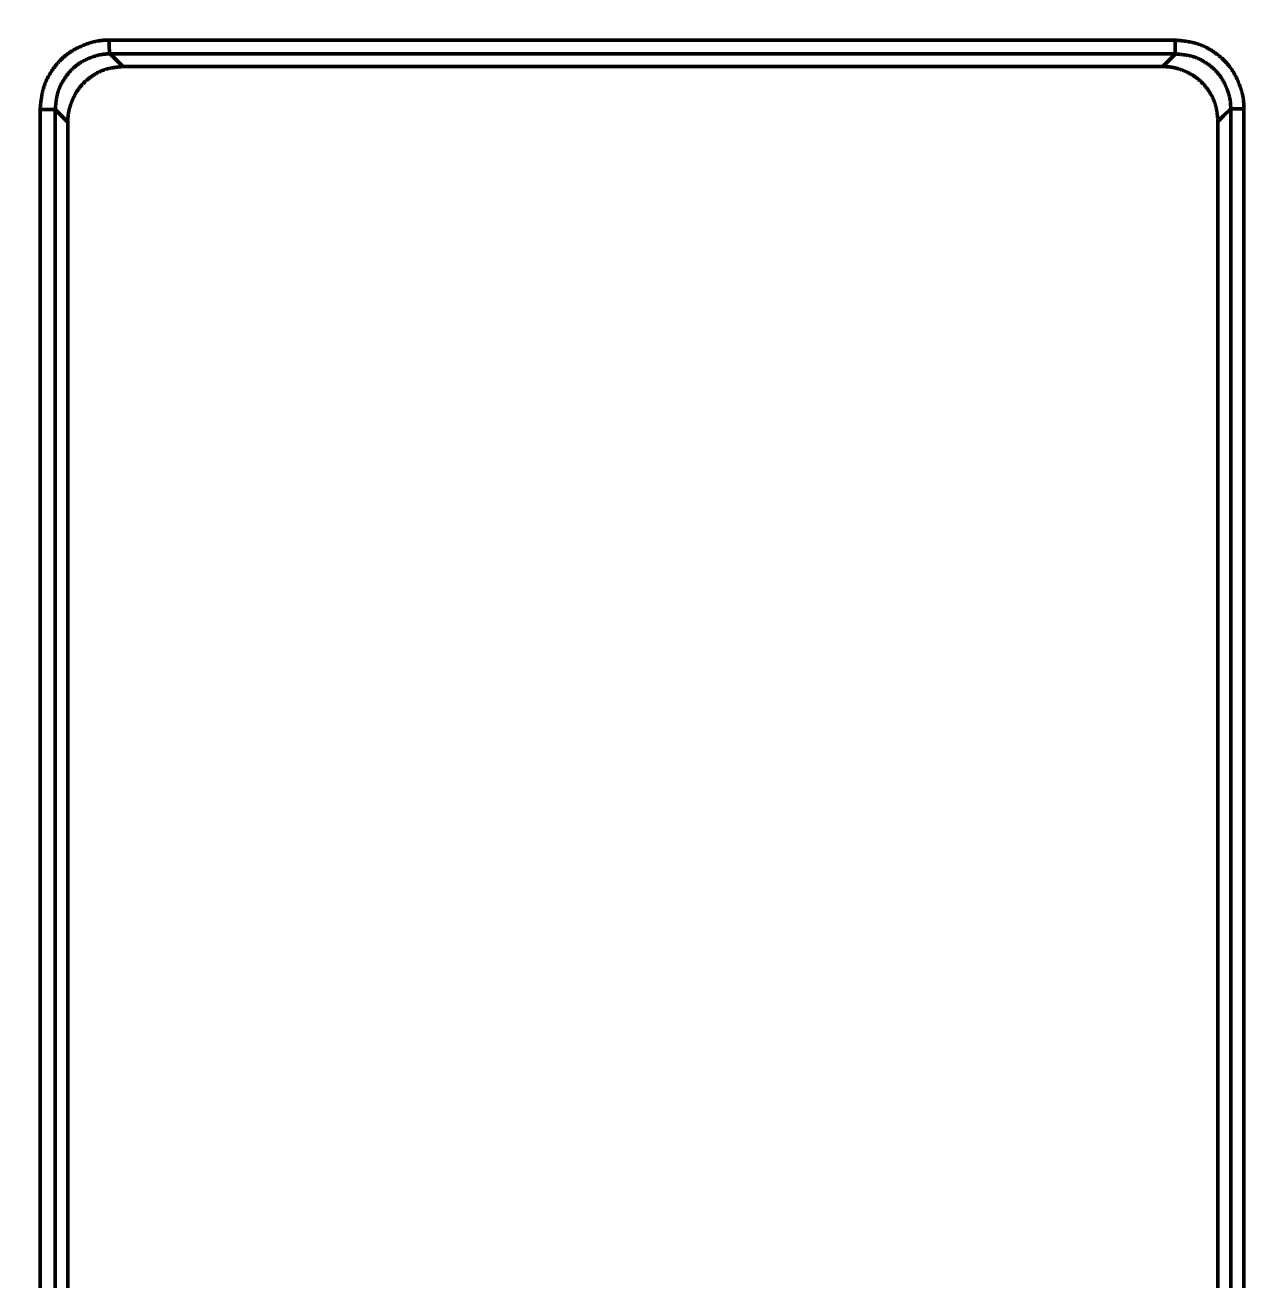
# Model space of a CAD drawing. Header units: millimetres. Extents: x -6033 to 120673, y -4970 to 90533.
# Drawn here: x 87133.36 to 87177.98, y 68260.88 to 68306.24 of the extents above; entities that cross this region are included whole.
import ezdxf
from ezdxf.enums import TextEntityAlignment as Align

# ---------------------------------------------------------------- set-up
doc = ezdxf.new("R2010")
doc.units = ezdxf.units.MM
doc.linetypes.add('I-PLAN$0$ACAD_ISO02W100', pattern=[15, 12, -3])
doc.linetypes.add('I-PLAN$0$DASH', pattern=[0.35, 0.25, -0.1])
doc.layers.get('DefPoints').update_dxf_attribs({"color": 250})
for name, color, linetype, lineweight in [('_ACM-A-ANNO-DIMS-b', 2, 'Continuous', 18), ('_ACM-A-ANNO-DIMS-c', 2, 'Continuous', 18), ('I-AR$0$I-SCOPE', 252, 'Continuous', 35), ('I-PLAN$0$_ACM-A-WALL-HACH', 251, 'Continuous', 9)]:
    doc.layers.add(name, color=color, linetype=linetype, lineweight=lineweight)
for name, color, linetype in [('I-CEILING$0$I-RCP-AIR', 64, 'Continuous'), ('I-CEILING$0$RC-Hatch【天花填充】', 251, 'Continuous'), ('I-FLOOR$0$I-FC-HATCH', 8, 'Continuous'), ('I-PLAN$0$I-PL-FURN', 1, 'I-PLAN$0$DASH'), ('地坪', 7, 'Continuous'), ('天花', 7, 'Continuous')]:
    doc.layers.add(name, color=color, linetype=linetype)
doc.styles.add('_ACM-G-NOTES', font='arial.ttf')
doc.styles.add('I-CEILING$0$黑体', font='simhei.ttf', dxfattribs={"height": 600})
doc.styles.add('I-PLAN$0$Arial', font='ARIALUNI.ttf')
doc.dimstyles.new('_ACM-DIM-A_50', dxfattribs={"dimscale": 50, "dimtxt": 2.5, "dimasz": 1, "dimexe": 1.5, "dimexo": 1, "dimgap": 1, "dimtad": 1, "dimdec": 0, "dimrnd": 5, "dimzin": 1, "dimdsep": 46, "dimtxsty": '_ACM-G-NOTES', "dimblk": 'ARCHTICK', "dimcen": 2.5, "dimclrd": 256, "dimclre": 256, "dimclrt": 256, "dimadec": 3, "dimazin": 0, "dimtfac": 1, "dimtdec": 0, "dimtix": 1, "dimtmove": 0, "dimatfit": 3, "dimldrblk": 'DOTSMALL', "dimfxl": 5, "dimfxlon": 1, "dimlwd": 18, "dimlwe": 18, "dimarcsym": 0})

# ---------------------------------------------------------------- blocks, each defined once
blk = doc.blocks.new('I-AR')
at = {"layer": 'I-AR$0$I-SCOPE'}
h = blk.add_hatch(dxfattribs=at)
h.set_pattern_fill('ANSI31', color=256, scale=200)
h.paths.add_polyline_path([(63300, 72640), (66630, 72640), (66630, 70889.383), (90600, 70890), (90600, 66390), (96650, 66390), (96650, 24876.398), (18340, 24876.398), (18340, 66390), (48090, 66390), (48090, 72640), (51400, 72640), (51400, 72649.887), (52869.5, 72649.887), (52869.5, 72640), (55240, 72640), (55240, 72790), (59460, 72790), (59460, 72640), (61830.5, 72640), (61830.5, 72649.887), (63300, 72649.887)], flags=16)
h.paths.add_polyline_path([(7330, 0), (7330, -1770), (11180, -1770), (11180, 0), (18450, 0), (18450, 2900), (27550, 2900), (27550, 18090), (37037.331, 18090), (37037.331, 17350), (96200, 17350), (96200, 18120), (114640, 18120), (114640, 84500), (0, 84500), (0, 0)])
blk = doc.blocks.new('I-PLAN')
at = {"layer": 'I-PLAN$0$_ACM-A-WALL-HACH'}
h = blk.add_hatch(dxfattribs=at)
h.set_pattern_fill('ANSI31', color=256, scale=10, angle=45)
h.paths.add_polyline_path([(88260, 70790), (88260, 70890), (88030, 70890), (88030, 70790), (88230, 70790)], flags=17)
h.paths.add_polyline_path([(79671.546, 69390), (78155, 69390), (78155, 68990), (77955, 68990), (77955, 69590), (79671.546, 69590)], flags=17)
h.paths.add_polyline_path([(80271.546, 69390), (80271.546, 69590), (80780, 69590), (80780, 68990), (80580, 68990), (80580, 69390)], flags=17)
h.paths.add_polyline_path([(74580, 69590), (73930, 69590), (73930, 69390), (74580, 69390)])
h.paths.add_polyline_path([(68780, 69590), (69430, 69590), (69430, 69390), (68780, 69390)])
h.paths.add_polyline_path([(87280, 66490), (87480, 66490), (87480, 66390), (87280, 66390)])
h.paths.add_polyline_path([(82180, 68990), (82180, 69390), (84230, 69390), (84230, 66490), (84430, 66490), (84430, 69390), (85280, 69390), (85280, 69590), (81980, 69590), (81980, 68990)])
h.paths.add_polyline_path([(87480, 67390), (87480, 69390), (88280, 69390), (88280, 69590), (88080, 69590), (86480, 69590), (86480, 69390), (87280, 69390), (87280, 67390)], flags=17)
h.paths.add_polyline_path([(72130, 68170), (72130, 66490), (72330, 66490), (72330, 67870), (73130, 67870), (73130, 68070), (72330, 68070), (72330, 68170)])
h.paths.add_polyline_path([(71230, 68170), (71230, 66390), (71030, 66390), (71030, 67870), (70230, 67870), (70230, 68070), (71030, 68070), (71030, 68170)])
h.paths.add_polyline_path([(72130, 69070), (72330, 69070), (72330, 69390), (73030, 69390), (73030, 69590), (72130, 69590)])
h.paths.add_polyline_path([(71230, 69070), (71030, 69070), (71030, 69390), (70330, 69390), (70330, 69590), (71230, 69590)])
h.paths.add_polyline_path([(67800, 69490), (67830, 69490), (67830, 69590), (67800, 69590)], flags=17)
h.paths.add_polyline_path([(76755, 69590), (75180, 69590), (75180, 69390), (75330, 69390), (75330, 66390), (75530, 66390), (75530, 69390), (76555, 69390), (76555, 68990), (76755, 68990)])
h.paths.add_polyline_path([(68180, 69590), (68180, 69390), (68030, 69390), (68030, 66520), (67780, 66520), (67780, 66390), (67400, 66390), (67400, 66720), (67830, 66720), (67830, 69590)])
edge = h.paths.add_edge_path()
edge.add_line((89860, 70890), (88860, 70890))
edge.add_line((75530, 66520), (84230, 66520))
edge.add_line((75530, 66720), (84230, 66720))
at = {"layer": 'I-PLAN$0$I-PL-FURN', "linetype": 'I-PLAN$0$ACAD_ISO02W100', "insert": (86615.717, 68406.556), "char_height": 100, "width": 151170.16662, "attachment_point": 1, "style": 'I-PLAN$0$Arial'}
blk.add_mtext('{\\fArial Unicode MS|b0|i0|c134|p34;1800x700}', dxfattribs=at)
blk = doc.blocks.new('I-CEILING$0$RPK-22-40FSNQS')
at = {"color": 0, "lineweight": 50}
for p, q in [((150.522954, -103.0375), (150.522954, -102.561482)), ((150.522954, -102.561482), (231.005482, -102.561482)), ((150.522954, -103.0375), (150.780036, -103.294674)), ((231.005482, -103.0375), (150.522954, -103.0375)), ((150.780036, -103.294674), (150.983436, -103.49814)), ((225.429992, -103.49814), (150.983436, -103.49814)), ((148.043378, -143.60861), (148.043378, -105.052402)), ((148.641242, -105.130938), (148.54133, -105.031024)), ((148.54133, -143.565316), (148.54133, -105.031024)), ((148.999996, -105.48968), (148.641242, -105.130938)), ((148.999996, -143.106656), (148.999996, -105.48968)), ((148.54133, -143.565316), (148.862122, -143.244516)), ((148.862122, -143.244516), (148.999996, -143.106656)), ((151.00926, -145.09814), (150.742768, -145.364608)), ((225.429992, -145.09814), (151.00926, -145.09814)), ((150.742768, -145.364608), (150.555022, -145.552362)), ((150.555022, -146.09945), (150.555022, -145.552362)), ((150.555022, -145.552362), (230.999536, -145.552362)), ((230.999536, -146.09945), (150.555022, -146.09945))]:
    blk.add_line(p, q, dxfattribs=at)
for points in [[(148.043378, -105.052402), (148.046068, -105.024206), (148.048772, -104.996014), (148.051502, -104.96783), (148.05427, -104.939654), (148.057094, -104.911492), (148.059984, -104.883348), (148.062954, -104.855224), (148.066018, -104.827124), (148.069188, -104.79905), (148.072478, -104.771006), (148.075902, -104.742998), (148.079472, -104.715026), (148.083204, -104.687096), (148.087108, -104.659208), (148.091198, -104.631368), (148.09549, -104.60358), (148.099994, -104.575846), (148.104726, -104.548168), (148.109698, -104.520554), (148.114924, -104.493002), (148.120416, -104.465518), (148.126188, -104.438106), (148.132254, -104.410768), (148.138628, -104.383508), (148.145322, -104.35633), (148.152348, -104.329238), (148.159722, -104.302232), (148.167456, -104.275318), (148.175564, -104.2485), (148.18406, -104.22178), (148.192952, -104.195162), (148.202238, -104.168648), (148.211908, -104.142244), (148.22196, -104.115954), (148.232382, -104.089782), (148.243168, -104.063728), (148.254312, -104.0378), (148.265806, -104.012002), (148.277644, -103.986334), (148.289818, -103.960802), (148.30232, -103.935412), (148.315144, -103.910164), (148.328282, -103.885064), (148.341728, -103.860116), (148.355474, -103.835324), (148.369514, -103.810688), (148.38384, -103.786218), (148.398444, -103.761914), (148.41332, -103.73778), (148.42846, -103.71382), (148.443858, -103.690038), (148.459506, -103.666438), (148.475398, -103.643024), (148.491526, -103.6198), (148.507882, -103.59677), (148.52446, -103.573936), (148.541252, -103.551304), (148.55825, -103.528878), (148.57545, -103.506658), (148.592844, -103.484652), (148.610424, -103.462862), (148.628194, -103.44129), (148.646158, -103.419938), (148.66432, -103.398806), (148.682684, -103.377894), (148.701252, -103.357208), (148.72003, -103.336746), (148.739022, -103.31651), (148.75823, -103.2965), (148.777658, -103.276722), (148.797312, -103.257172), (148.817194, -103.237856), (148.83731, -103.218772), (148.85766, -103.199924), (148.878252, -103.18131), (148.899088, -103.162936), (148.920172, -103.144798), (148.941508, -103.126902), (148.9631, -103.109248), (148.984952, -103.091838), (149.007068, -103.074672), (149.029452, -103.057752), (149.052106, -103.041078), (149.075036, -103.024656), (149.098246, -103.008482), (149.121738, -102.99256), (149.145518, -102.97689), (149.169588, -102.961476), (149.193954, -102.946318), (149.218618, -102.931418), (149.24358, -102.916776), (149.26882, -102.902396), (149.294312, -102.888282), (149.320032, -102.874436), (149.345954, -102.860862), (149.372054, -102.847564), (149.398308, -102.834546), (149.424688, -102.821808), (149.451172, -102.809358), (149.477734, -102.797196), (149.50435, -102.785326), (149.530994, -102.773752), (149.55764, -102.762476), (149.584266, -102.751502), (149.610844, -102.740836), (149.63735, -102.730478), (149.66376, -102.720432), (149.690048, -102.710702), (149.71619, -102.701292), (149.742162, -102.692204), (149.767936, -102.683442), (149.793488, -102.675008), (149.818796, -102.666908), (149.84383, -102.659144), (149.86857, -102.651718), (149.892988, -102.644636), (149.91706, -102.6379), (149.940762, -102.631512), (149.964068, -102.625478), (149.986952, -102.6198), (150.00885, -102.614606), (150.03034, -102.609742), (150.051432, -102.605196), (150.072144, -102.60096), (150.092488, -102.597018), (150.112478, -102.593364), (150.132128, -102.58998), (150.151454, -102.58686), (150.170468, -102.583992), (150.189186, -102.581362), (150.20762, -102.57896), (150.225786, -102.576774), (150.243698, -102.574794), (150.261368, -102.573008), (150.278814, -102.571404), (150.296046, -102.56997), (150.31308, -102.568698), (150.329932, -102.567572), (150.346614, -102.566584), (150.363138, -102.56572), (150.379524, -102.564972), (150.39578, -102.564326), (150.411924, -102.56377), (150.42797, -102.563296), (150.44393, -102.562888), (150.45982, -102.562538), (150.475652, -102.562234), (150.491444, -102.561964), (150.507206, -102.561716), (150.522954, -102.561482)], [(150.522954, -103.0375), (150.510338, -103.037662), (150.49771, -103.037832), (150.48506, -103.03802), (150.472376, -103.038236), (150.459646, -103.038488), (150.44686, -103.038786), (150.434006, -103.039138), (150.421072, -103.039556), (150.408048, -103.040044), (150.39492, -103.040618), (150.38168, -103.04128), (150.368314, -103.042044), (150.354812, -103.042918), (150.341164, -103.043912), (150.327354, -103.045032), (150.313376, -103.04629), (150.299216, -103.047694), (150.284862, -103.049252), (150.270304, -103.050976), (150.25553, -103.052874), (150.24053, -103.054954), (150.22529, -103.057226), (150.209802, -103.059698), (150.194052, -103.062382), (150.178028, -103.065284), (150.161722, -103.068414), (150.14512, -103.071782), (150.12821, -103.075398), (150.110984, -103.079268), (150.093428, -103.083404), (150.075102, -103.08792), (150.05644, -103.092722), (150.037462, -103.097806), (150.018184, -103.10317), (149.998632, -103.10881), (149.97882, -103.114726), (149.958772, -103.120912), (149.938508, -103.127366), (149.918046, -103.134088), (149.897408, -103.141072), (149.876612, -103.148318), (149.855678, -103.155824), (149.834628, -103.163584), (149.813482, -103.171596), (149.792258, -103.17986), (149.770976, -103.18837), (149.74966, -103.197128), (149.728324, -103.206126), (149.706994, -103.215364), (149.685684, -103.22484), (149.66442, -103.23455), (149.643218, -103.244492), (149.622098, -103.254662), (149.601084, -103.26506), (149.58019, -103.27568), (149.559442, -103.286524), (149.538856, -103.297584), (149.518454, -103.308862), (149.498254, -103.320352), (149.478278, -103.332052), (149.458542, -103.34396), (149.439046, -103.356076), (149.419786, -103.368398), (149.40076, -103.380924), (149.381966, -103.393654), (149.3634, -103.406586), (149.345058, -103.41972), (149.326938, -103.433052), (149.309036, -103.446586), (149.291348, -103.460316), (149.273874, -103.474242), (149.256606, -103.488364), (149.239546, -103.50268), (149.22269, -103.51719), (149.206032, -103.531892), (149.18957, -103.546784), (149.173302, -103.561866), (149.157224, -103.577138), (149.141332, -103.592596), (149.125624, -103.60824), (149.110098, -103.62407), (149.09475, -103.640084), (149.079576, -103.656282), (149.064572, -103.67266), (149.049738, -103.68922), (149.035068, -103.705958), (149.02056, -103.722876), (149.006212, -103.73997), (148.99202, -103.75724), (148.97798, -103.774686), (148.96409, -103.792304), (148.950356, -103.810094), (148.936782, -103.828052), (148.923376, -103.846174), (148.910142, -103.864456), (148.897088, -103.8829), (148.884216, -103.901498), (148.871534, -103.920248), (148.859046, -103.939148), (148.84676, -103.958194), (148.834682, -103.977382), (148.822814, -103.996712), (148.811166, -104.01618), (148.799742, -104.03578), (148.788548, -104.055512), (148.777588, -104.075372), (148.76687, -104.095358), (148.756398, -104.115464), (148.74618, -104.13569), (148.736218, -104.156032), (148.726522, -104.176486), (148.717096, -104.19705), (148.707944, -104.217722), (148.699074, -104.238496), (148.69049, -104.25937), (148.6822, -104.280342), (148.674206, -104.30141), (148.666518, -104.322568), (148.65914, -104.343814), (148.652076, -104.365146), (148.64533, -104.38656), (148.638896, -104.408054), (148.632762, -104.429624), (148.626916, -104.451268), (148.62135, -104.472984), (148.61605, -104.494768), (148.611008, -104.516618), (148.606212, -104.53853), (148.601652, -104.560504), (148.597316, -104.582536), (148.593194, -104.604622), (148.589276, -104.62676), (148.58555, -104.648946), (148.582008, -104.67118), (148.578636, -104.693458), (148.575424, -104.715778), (148.572362, -104.738136), (148.56944, -104.760528), (148.566646, -104.782954), (148.56397, -104.80541), (148.561402, -104.827894), (148.558928, -104.850402), (148.556542, -104.872932), (148.55423, -104.89548), (148.551982, -104.918046), (148.549788, -104.940626), (148.547636, -104.963216), (148.545516, -104.985814), (148.543418, -105.008418), (148.54133, -105.031024)], [(150.983436, -103.49814), (150.961148, -103.500274), (150.938862, -103.50242), (150.916582, -103.504586), (150.89431, -103.506784), (150.87205, -103.509024), (150.849802, -103.511316), (150.827572, -103.51367), (150.80536, -103.5161), (150.783168, -103.518612), (150.761002, -103.52122), (150.738864, -103.523932), (150.716756, -103.52676), (150.69468, -103.529714), (150.672638, -103.532804), (150.650636, -103.536042), (150.628674, -103.539438), (150.606756, -103.543), (150.584884, -103.546742), (150.56306, -103.550672), (150.54129, -103.554804), (150.519572, -103.559144), (150.497912, -103.563704), (150.476312, -103.568496), (150.454774, -103.57353), (150.4333, -103.578816), (150.411896, -103.584364), (150.390562, -103.590186), (150.369302, -103.59629), (150.348116, -103.602688), (150.32701, -103.609392), (150.305986, -103.616408), (150.285046, -103.623734), (150.264194, -103.631362), (150.243432, -103.63929), (150.222762, -103.64751), (150.202188, -103.656018), (150.181714, -103.664808), (150.16134, -103.673872), (150.14107, -103.683208), (150.120908, -103.69281), (150.100856, -103.70267), (150.080916, -103.712782), (150.061092, -103.723144), (150.041388, -103.733748), (150.021802, -103.74459), (150.002342, -103.755662), (149.98301, -103.766962), (149.963806, -103.77848), (149.944736, -103.790214), (149.9258, -103.802156), (149.907002, -103.814302), (149.888346, -103.826646), (149.869834, -103.839182), (149.851468, -103.851906), (149.833254, -103.86481), (149.81519, -103.87789), (149.797282, -103.89114), (149.779532, -103.904554), (149.761942, -103.918128), (149.744518, -103.931854), (149.727258, -103.94573), (149.710166, -103.959756), (149.693244, -103.973936), (149.676492, -103.988274), (149.65991, -104.002774), (149.6435, -104.017436), (149.627264, -104.032266), (149.6112, -104.047266), (149.595314, -104.062438), (149.579602, -104.077788), (149.564068, -104.093318), (149.548712, -104.10903), (149.533534, -104.12493), (149.518538, -104.141018), (149.503724, -104.1573), (149.489092, -104.173776), (149.474642, -104.190452), (149.460378, -104.20733), (149.4463, -104.224414), (149.432408, -104.241706), (149.418704, -104.25921), (149.405188, -104.27693), (149.391862, -104.294868), (149.378728, -104.313026), (149.365784, -104.33141), (149.353034, -104.350022), (149.340478, -104.368866), (149.328118, -104.387942), (149.315954, -104.407256), (149.303986, -104.426812), (149.292218, -104.446608), (149.28065, -104.466628), (149.269288, -104.486854), (149.258132, -104.507266), (149.247188, -104.527844), (149.236456, -104.54857), (149.22594, -104.569426), (149.215644, -104.59039), (149.20557, -104.611444), (149.19572, -104.632568), (149.1861, -104.653742), (149.176712, -104.67495), (149.167556, -104.69617), (149.15864, -104.717384), (149.149962, -104.738572), (149.141528, -104.759714), (149.13334, -104.780792), (149.125402, -104.801788), (149.117714, -104.822678), (149.110284, -104.843448), (149.10311, -104.864076), (149.096198, -104.884544), (149.089552, -104.904832), (149.083172, -104.92492), (149.07706, -104.94479), (149.071224, -104.964422), (149.065662, -104.983796), (149.060382, -105.002894), (149.055382, -105.021698), (149.050666, -105.040186), (149.046238, -105.058344), (149.042088, -105.07618), (149.038208, -105.093704), (149.034586, -105.110928), (149.031214, -105.127862), (149.028084, -105.144516), (149.025182, -105.160906), (149.022502, -105.177038), (149.020034, -105.192924), (149.017766, -105.208578), (149.015692, -105.224008), (149.0138, -105.239228), (149.01208, -105.254246), (149.010524, -105.269074), (149.009122, -105.283726), (149.007864, -105.29821), (149.00674, -105.312538), (149.005742, -105.32672), (149.004858, -105.34077), (149.00408, -105.354698), (149.003398, -105.368514), (149.002802, -105.382228), (149.002284, -105.395856), (149.001832, -105.409404), (149.001438, -105.422886), (149.001092, -105.436312), (149.000784, -105.449692), (149.000506, -105.46304), (149.000246, -105.476366), (148.999996, -105.48968)], [(148.043378, -105.052402), (148.05263, -105.052378), (148.055712, -105.05237), (148.058796, -105.052362), (148.061878, -105.052354), (148.064958, -105.052346), (148.068038, -105.052336), (148.071118, -105.052328), (148.077274, -105.052308), (148.08035, -105.052298), (148.083424, -105.052286), (148.086498, -105.052276), (148.092638, -105.052252), (148.095706, -105.052238), (148.098772, -105.052226), (148.101834, -105.05221), (148.104896, -105.052196), (148.107956, -105.05218), (148.111012, -105.052164), (148.114066, -105.052146), (148.117118, -105.052128), (148.120166, -105.05211), (148.123212, -105.05209), (148.126254, -105.052068), (148.129294, -105.052046), (148.13233, -105.052024), (148.135364, -105.052), (148.138392, -105.051974), (148.141418, -105.051948), (148.14444, -105.051922), (148.147458, -105.051892), (148.150472, -105.051864), (148.153482, -105.051832), (148.156488, -105.051802), (148.15949, -105.051768), (148.162486, -105.051734), (148.165478, -105.0517), (148.168466, -105.051664), (148.17145, -105.051628), (148.174428, -105.05159), (148.1774, -105.051552), (148.180368, -105.051512), (148.183332, -105.051472), (148.18629, -105.05143), (148.189242, -105.051388), (148.192188, -105.051344), (148.195128, -105.0513), (148.198064, -105.051256), (148.200994, -105.05121), (148.203916, -105.051162), (148.206834, -105.051114), (148.209746, -105.051066), (148.21265, -105.051016), (148.215548, -105.050966), (148.21844, -105.050916), (148.221326, -105.050864), (148.224204, -105.050812), (148.227076, -105.050758), (148.22994, -105.050704), (148.232798, -105.05065), (148.235648, -105.050594), (148.23849, -105.050538), (148.241326, -105.05048), (148.244154, -105.050422), (148.246974, -105.050364), (148.249786, -105.050304), (148.25259, -105.050244), (148.255388, -105.050182), (148.258176, -105.05012), (148.260956, -105.050058), (148.263728, -105.049994), (148.266492, -105.04993), (148.269248, -105.049864), (148.271994, -105.049798), (148.274732, -105.049732), (148.277462, -105.049664), (148.280182, -105.049596), (148.282894, -105.049528), (148.285596, -105.049458), (148.288288, -105.049388), (148.290972, -105.049316), (148.293648, -105.049244), (148.296312, -105.049172), (148.298968, -105.049098), (148.301614, -105.049024), (148.30425, -105.048948), (148.306876, -105.048872), (148.309492, -105.048796), (148.312098, -105.048718), (148.314694, -105.04864), (148.317278, -105.04856), (148.319854, -105.04848), (148.322418, -105.0484), (148.324972, -105.048318), (148.327514, -105.048236), (148.330046, -105.048154), (148.332568, -105.04807), (148.335078, -105.047986), (148.337576, -105.047902), (148.340064, -105.047816), (148.34254, -105.047728), (148.345006, -105.047642), (148.34746, -105.047554), (148.349902, -105.047466), (148.352332, -105.047376), (148.35475, -105.047286), (148.357158, -105.047196), (148.359552, -105.047104), (148.361936, -105.047012), (148.364306, -105.04692), (148.366664, -105.046826), (148.36901, -105.046732), (148.371344, -105.046638), (148.373666, -105.046542), (148.375974, -105.046448), (148.37827, -105.04635), (148.380554, -105.046254), (148.382824, -105.046156), (148.385082, -105.046058), (148.387326, -105.045958), (148.389558, -105.04586), (148.391776, -105.045758), (148.39398, -105.045658), (148.39617, -105.045556), (148.398348, -105.045454), (148.400512, -105.045352), (148.402664, -105.045248), (148.4048, -105.045144), (148.406924, -105.04504), (148.409032, -105.044934), (148.411128, -105.044828), (148.41321, -105.044722), (148.415278, -105.044614), (148.41733, -105.044506), (148.41937, -105.044398), (148.421396, -105.044288), (148.423406, -105.044178), (148.425402, -105.044068), (148.427384, -105.043956), (148.429352, -105.043844), (148.431306, -105.043732), (148.433244, -105.043618), (148.435168, -105.043504), (148.437076, -105.04339), (148.43897, -105.043274), (148.44085, -105.043158), (148.442714, -105.04304), (148.444564, -105.042922), (148.446398, -105.042804), (148.448216, -105.042686), (148.45002, -105.042566), (148.451808, -105.042446), (148.45358, -105.042324), (148.455336, -105.042204), (148.457078, -105.042082), (148.458802, -105.04196), (148.460512, -105.041836), (148.462206, -105.041714), (148.463882, -105.04159), (148.465544, -105.041466), (148.46719, -105.041342), (148.468818, -105.041218), (148.470432, -105.041094), (148.472028, -105.04097), (148.473608, -105.040844), (148.47517, -105.04072), (148.476718, -105.040594), (148.478248, -105.04047), (148.479762, -105.040344), (148.481258, -105.04022), (148.482738, -105.040094), (148.4842, -105.03997), (148.485646, -105.039844), (148.487074, -105.03972), (148.488484, -105.039596), (148.489878, -105.03947), (148.491254, -105.039346), (148.492614, -105.039224), (148.493956, -105.0391), (148.49528, -105.038976), (148.496586, -105.038852), (148.497874, -105.038728), (148.499146, -105.038604), (148.5004, -105.03848), (148.501636, -105.038356), (148.502856, -105.03823), (148.504058, -105.038104), (148.505242, -105.037978), (148.50641, -105.03785), (148.50756, -105.037722), (148.508694, -105.037592), (148.50981, -105.03746), (148.510908, -105.037328), (148.51199, -105.037196), (148.513054, -105.03706), (148.5141, -105.036924), (148.51513, -105.036786), (148.516144, -105.036646), (148.51714, -105.036506), (148.51812, -105.036362), (148.519082, -105.036216), (148.520026, -105.036068), (148.520954, -105.035918), (148.521866, -105.035766), (148.52276, -105.035612), (148.523638, -105.035454), (148.5245, -105.035294), (148.525158, -105.035168), (148.525806, -105.03504), (148.526444, -105.03491), (148.527074, -105.034778), (148.527694, -105.034646), (148.528306, -105.034512), (148.52891, -105.034378), (148.529506, -105.03424), (148.530094, -105.034102), (148.530676, -105.033964), (148.53125, -105.033824), (148.531818, -105.033682), (148.53238, -105.03354), (148.532936, -105.033398), (148.533488, -105.033254), (148.534034, -105.033108), (148.534574, -105.032962), (148.53511, -105.032816), (148.535644, -105.03267), (148.536172, -105.032522), (148.536698, -105.032374), (148.53722, -105.032226), (148.53774, -105.032076), (148.538256, -105.031926), (148.538772, -105.031776), (148.539286, -105.031626), (148.539798, -105.031476), (148.54031, -105.031326), (148.54082, -105.031176), (148.54133, -105.031024)], [(148.999996, -143.106656), (149.00217, -143.128976), (149.004356, -143.151292), (149.006562, -143.173604), (149.0088, -143.195906), (149.01108, -143.218198), (149.013414, -143.240476), (149.01581, -143.262738), (149.01828, -143.284978), (149.020832, -143.307198), (149.023482, -143.329392), (149.026234, -143.351558), (149.029104, -143.373694), (149.0321, -143.395794), (149.035232, -143.41786), (149.038512, -143.439886), (149.041948, -143.461872), (149.045554, -143.483812), (149.049338, -143.505704), (149.053312, -143.527546), (149.057486, -143.549336), (149.061868, -143.57107), (149.066474, -143.592744), (149.07131, -143.614358), (149.076388, -143.635908), (149.081718, -143.65739), (149.08731, -143.678804), (149.093176, -143.700144), (149.099328, -143.721408), (149.105772, -143.742596), (149.112522, -143.763702), (149.119584, -143.784724), (149.126956, -143.805662), (149.134634, -143.826508), (149.14261, -143.847264), (149.15088, -143.867928), (149.159438, -143.888494), (149.16828, -143.90896), (149.177398, -143.929326), (149.186786, -143.949588), (149.196442, -143.969742), (149.20636, -143.98979), (149.216532, -144.009724), (149.226954, -144.029544), (149.23762, -144.04925), (149.248524, -144.068834), (149.259664, -144.088298), (149.27103, -144.107638), (149.282618, -144.12685), (149.294424, -144.145934), (149.306442, -144.164886), (149.318666, -144.183704), (149.33109, -144.202386), (149.343708, -144.220928), (149.356518, -144.239328), (149.36951, -144.257584), (149.382682, -144.275692), (149.396028, -144.293652), (149.40954, -144.31146), (149.423214, -144.329114), (149.437046, -144.34661), (149.451032, -144.363946), (149.46517, -144.381124), (149.479468, -144.398138), (149.493928, -144.414988), (149.508552, -144.431674), (149.523344, -144.448194), (149.538308, -144.464544), (149.553448, -144.480728), (149.568766, -144.49674), (149.584266, -144.51258), (149.599952, -144.528248), (149.615826, -144.54374), (149.631892, -144.559058), (149.648156, -144.574198), (149.664616, -144.58916), (149.68128, -144.603942), (149.69815, -144.618542), (149.715228, -144.63296), (149.73252, -144.647194), (149.750028, -144.661242), (149.767754, -144.675106), (149.785704, -144.68878), (149.80388, -144.702264), (149.822286, -144.715558), (149.840924, -144.72866), (149.8598, -144.741568), (149.878914, -144.754282), (149.898274, -144.7668), (149.917878, -144.77912), (149.937734, -144.791242), (149.957838, -144.803162), (149.978176, -144.81488), (149.998726, -144.82639), (150.01947, -144.837692), (150.040386, -144.84878), (150.061456, -144.859654), (150.082656, -144.870306), (150.10397, -144.880738), (150.125374, -144.890946), (150.146852, -144.900924), (150.16838, -144.91067), (150.189938, -144.920182), (150.21151, -144.929458), (150.23307, -144.938492), (150.254602, -144.947282), (150.276084, -144.955826), (150.297496, -144.96412), (150.318818, -144.97216), (150.34003, -144.979944), (150.361112, -144.987468), (150.382042, -144.99473), (150.402802, -145.001728), (150.42337, -145.008456), (150.443728, -145.014912), (150.463854, -145.021094), (150.483728, -145.026998), (150.50333, -145.03262), (150.52264, -145.037958), (150.541638, -145.04301), (150.560304, -145.04777), (150.578622, -145.05224), (150.596598, -145.056426), (150.614246, -145.060338), (150.631576, -145.063984), (150.648602, -145.067378), (150.665332, -145.070526), (150.68178, -145.07344), (150.697958, -145.076128), (150.713878, -145.0786), (150.72955, -145.080868), (150.744988, -145.08294), (150.760202, -145.084826), (150.775204, -145.086536), (150.790008, -145.08808), (150.804622, -145.089466), (150.81906, -145.090706), (150.833334, -145.09181), (150.847454, -145.092786), (150.861434, -145.093644), (150.875284, -145.094396), (150.889018, -145.095048), (150.902644, -145.095614), (150.916176, -145.0961), (150.929628, -145.09652), (150.943008, -145.09688), (150.956328, -145.09719), (150.969602, -145.097462), (150.982842, -145.097704), (150.996058, -145.097928), (151.00926, -145.09814)], [(148.043378, -143.60861), (148.05263, -143.608562), (148.055712, -143.608546), (148.058796, -143.60853), (148.061878, -143.608512), (148.064958, -143.608496), (148.068038, -143.608478), (148.071118, -143.608458), (148.074196, -143.60844), (148.077274, -143.60842), (148.08035, -143.6084), (148.083424, -143.608378), (148.086498, -143.608354), (148.089568, -143.608332), (148.092638, -143.608306), (148.095706, -143.60828), (148.098772, -143.608252), (148.101836, -143.608224), (148.104896, -143.608194), (148.107956, -143.608162), (148.111012, -143.60813), (148.114066, -143.608094), (148.117118, -143.608058), (148.120166, -143.60802), (148.123212, -143.607978), (148.126254, -143.607936), (148.129294, -143.607892), (148.13233, -143.607846), (148.135364, -143.607796), (148.138392, -143.607746), (148.141418, -143.607692), (148.14444, -143.607638), (148.147458, -143.60758), (148.150472, -143.60752), (148.153482, -143.607458), (148.156488, -143.607394), (148.15949, -143.607328), (148.162486, -143.60726), (148.165478, -143.60719), (148.168466, -143.607116), (148.17145, -143.607042), (148.174428, -143.606966), (148.1774, -143.606888), (148.180368, -143.606808), (148.183332, -143.606726), (148.18629, -143.60664), (148.189242, -143.606556), (148.192188, -143.606468), (148.195128, -143.606378), (148.198064, -143.606286), (148.200994, -143.606192), (148.203916, -143.606098), (148.206834, -143.606002), (148.209744, -143.605904), (148.21265, -143.605804), (148.215548, -143.605702), (148.21844, -143.605598), (148.221326, -143.605494), (148.224204, -143.605386), (148.227076, -143.605278), (148.22994, -143.60517), (148.232798, -143.605058), (148.235648, -143.604946), (148.23849, -143.60483), (148.241326, -143.604716), (148.244154, -143.604598), (148.246974, -143.604478), (148.249786, -143.604358), (148.25259, -143.604236), (148.255388, -143.604112), (148.258176, -143.603988), (148.260956, -143.60386), (148.263728, -143.603732), (148.266492, -143.603602), (148.269248, -143.60347), (148.271994, -143.603338), (148.274732, -143.603202), (148.277462, -143.603066), (148.280182, -143.602928), (148.282894, -143.602788), (148.285596, -143.602648), (148.288288, -143.602504), (148.290972, -143.60236), (148.293648, -143.602214), (148.296312, -143.602068), (148.298968, -143.601918), (148.301614, -143.601768), (148.30425, -143.601616), (148.306876, -143.601462), (148.309492, -143.601306), (148.312098, -143.60115), (148.314692, -143.600992), (148.317278, -143.600832), (148.319852, -143.60067), (148.322416, -143.600506), (148.32497, -143.600342), (148.327512, -143.600176), (148.330044, -143.600008), (148.332566, -143.599838), (148.335076, -143.599668), (148.337574, -143.599496), (148.340062, -143.599322), (148.342538, -143.599148), (148.345004, -143.59897), (148.347458, -143.598792), (148.3499, -143.598614), (148.35233, -143.598432), (148.354748, -143.59825), (148.357156, -143.598066), (148.35955, -143.597882), (148.361934, -143.597696), (148.364304, -143.597508), (148.366664, -143.597318), (148.36901, -143.597128), (148.371344, -143.596936), (148.373666, -143.596744), (148.375974, -143.59655), (148.37827, -143.596354), (148.380554, -143.596158), (148.382826, -143.59596), (148.385082, -143.59576), (148.387328, -143.59556), (148.38956, -143.595358), (148.391778, -143.595154), (148.393982, -143.59495), (148.396174, -143.594744), (148.398352, -143.594538), (148.400516, -143.594328), (148.402668, -143.59412), (148.404806, -143.593908), (148.406928, -143.593696), (148.409038, -143.593482), (148.411134, -143.593268), (148.413216, -143.593052), (148.415284, -143.592834), (148.417338, -143.592616), (148.419378, -143.592396), (148.421402, -143.592174), (148.423412, -143.591952), (148.42541, -143.591728), (148.427392, -143.591502), (148.429358, -143.591276), (148.431312, -143.591048), (148.433248, -143.590818), (148.435172, -143.590588), (148.43708, -143.590356), (148.438974, -143.590122), (148.440852, -143.589888), (148.442714, -143.589652), (148.444562, -143.589414), (148.446394, -143.589176), (148.448212, -143.588936), (148.450014, -143.588694), (148.4518, -143.588452), (148.45357, -143.588208), (148.455324, -143.587964), (148.457064, -143.587718), (148.458788, -143.587472), (148.460496, -143.587224), (148.462186, -143.586976), (148.463862, -143.586728), (148.465524, -143.586478), (148.467168, -143.586228), (148.468796, -143.585976), (148.470408, -143.585726), (148.472002, -143.585474), (148.473582, -143.58522), (148.475146, -143.584968), (148.476692, -143.584714), (148.478224, -143.58446), (148.479738, -143.584206), (148.481236, -143.583952), (148.482716, -143.583698), (148.484182, -143.583442), (148.48563, -143.583188), (148.487062, -143.582932), (148.488476, -143.582678), (148.489874, -143.582424), (148.491254, -143.582168), (148.49262, -143.581914), (148.493966, -143.58166), (148.495296, -143.581406), (148.49661, -143.58115), (148.497904, -143.580896), (148.499182, -143.58064), (148.500444, -143.580382), (148.501686, -143.580126), (148.502912, -143.579868), (148.504122, -143.579608), (148.505312, -143.579346), (148.506484, -143.579084), (148.50764, -143.578822), (148.508778, -143.578556), (148.509896, -143.578288), (148.510998, -143.57802), (148.512082, -143.577748), (148.513148, -143.577474), (148.514194, -143.577198), (148.515224, -143.57692), (148.516234, -143.576638), (148.517226, -143.576354), (148.5182, -143.576068), (148.519156, -143.575778), (148.520094, -143.575484), (148.521012, -143.575188), (148.521912, -143.574888), (148.522794, -143.574584), (148.523656, -143.574276), (148.5245, -143.573964), (148.525184, -143.573702), (148.525856, -143.573438), (148.526518, -143.573172), (148.527166, -143.572902), (148.527802, -143.57263), (148.528428, -143.572356), (148.529044, -143.57208), (148.52965, -143.571802), (148.530246, -143.57152), (148.530834, -143.571238), (148.531412, -143.570954), (148.531982, -143.570666), (148.532544, -143.570378), (148.5331, -143.57009), (148.533648, -143.569798), (148.534188, -143.569506), (148.534724, -143.569212), (148.535254, -143.568916), (148.535778, -143.56862), (148.536298, -143.568324), (148.536814, -143.568026), (148.537326, -143.567726), (148.537834, -143.567426), (148.538338, -143.567126), (148.53884, -143.566826), (148.539342, -143.566524), (148.53984, -143.566222), (148.540338, -143.56592), (148.540834, -143.565618), (148.54133, -143.565316)], [(150.555022, -146.09945), (150.526702, -146.096724), (150.498386, -146.093984), (150.470076, -146.091218), (150.441778, -146.088414), (150.413492, -146.085554), (150.385226, -146.08263), (150.356978, -146.079626), (150.328756, -146.076528), (150.300564, -146.073326), (150.2724, -146.070004), (150.244274, -146.06655), (150.216184, -146.062948), (150.188138, -146.05919), (150.160136, -146.055258), (150.132184, -146.051142), (150.104284, -146.046826), (150.07644, -146.042298), (150.048656, -146.037544), (150.020934, -146.032554), (149.99328, -146.02731), (149.965694, -146.021802), (149.938184, -146.016016), (149.91075, -146.009938), (149.883396, -146.003556), (149.856126, -145.996856), (149.828944, -145.989824), (149.801852, -145.982448), (149.774856, -145.974716), (149.747956, -145.96661), (149.72116, -145.958122), (149.694468, -145.949238), (149.667884, -145.939966), (149.641412, -145.930308), (149.615054, -145.920276), (149.588816, -145.909872), (149.5627, -145.899106), (149.53671, -145.887984), (149.510846, -145.876512), (149.485116, -145.864698), (149.459522, -145.85255), (149.434066, -145.840072), (149.408752, -145.827272), (149.383584, -145.81416), (149.358566, -145.800738), (149.3337, -145.787016), (149.308988, -145.773), (149.284438, -145.758696), (149.260048, -145.744114), (149.235826, -145.729258), (149.211772, -145.714134), (149.187892, -145.698752), (149.164188, -145.683118), (149.140662, -145.667236), (149.11732, -145.651118), (149.094166, -145.634766), (149.0712, -145.61819), (149.048428, -145.601396), (149.02585, -145.58439), (149.003474, -145.567182), (148.981302, -145.549774), (148.959336, -145.532174), (148.937578, -145.514382), (148.91603, -145.496388), (148.894694, -145.478194), (148.873572, -145.459794), (148.852666, -145.441182), (148.831978, -145.422356), (148.811508, -145.403312), (148.79126, -145.384044), (148.771236, -145.364552), (148.751436, -145.344828), (148.731862, -145.32487), (148.712516, -145.304672), (148.693402, -145.284234), (148.674518, -145.263548), (148.655868, -145.242612), (148.637456, -145.221422), (148.619278, -145.199974), (148.601342, -145.178264), (148.583646, -145.156286), (148.566194, -145.134038), (148.548986, -145.111516), (148.532024, -145.088716), (148.51531, -145.065632), (148.498848, -145.042262), (148.482636, -145.018604), (148.466678, -144.994648), (148.450978, -144.970396), (148.435532, -144.945842), (148.420348, -144.92098), (148.405424, -144.895814), (148.390764, -144.870362), (148.376374, -144.844652), (148.362254, -144.818706), (148.348412, -144.792552), (148.334846, -144.766216), (148.321564, -144.73972), (148.308568, -144.713094), (148.295862, -144.68636), (148.28345, -144.659544), (148.271334, -144.632672), (148.25952, -144.60577), (148.248008, -144.578862), (148.236806, -144.551974), (148.225916, -144.525132), (148.215338, -144.49836), (148.205082, -144.471686), (148.195146, -144.445132), (148.185538, -144.418726), (148.176258, -144.392492), (148.167312, -144.366458), (148.158702, -144.340646), (148.150432, -144.315082), (148.142506, -144.289794), (148.134928, -144.264806), (148.127702, -144.240142), (148.12083, -144.215828), (148.114316, -144.191892), (148.108166, -144.168356), (148.10238, -144.145246), (148.097138, -144.123348), (148.09223, -144.101856), (148.087644, -144.08076), (148.083368, -144.060042), (148.07939, -144.039692), (148.0757, -144.019692), (148.072284, -144.000028), (148.069132, -143.98069), (148.066234, -143.96166), (148.063576, -143.942926), (148.061148, -143.924474), (148.058938, -143.906288), (148.056936, -143.888356), (148.055128, -143.870662), (148.053504, -143.853194), (148.052052, -143.835936), (148.05076, -143.818876), (148.049618, -143.801998), (148.048614, -143.78529), (148.047736, -143.768736), (148.046974, -143.752322), (148.046314, -143.736036), (148.045746, -143.719862), (148.045258, -143.703786), (148.04484, -143.687794), (148.044478, -143.671872), (148.044162, -143.656008), (148.043882, -143.640184), (148.043624, -143.62439), (148.043378, -143.60861)], [(148.54133, -143.565316), (148.541528, -143.57793), (148.541736, -143.590556), (148.54196, -143.603204), (148.542214, -143.615884), (148.542504, -143.628612), (148.54284, -143.641394), (148.543232, -143.654244), (148.543686, -143.667172), (148.544216, -143.68019), (148.544828, -143.69331), (148.545534, -143.706542), (148.54634, -143.719898), (148.547256, -143.733388), (148.548292, -143.747024), (148.549456, -143.760816), (148.55076, -143.774778), (148.55221, -143.78892), (148.553818, -143.803252), (148.55559, -143.817786), (148.557538, -143.832534), (148.55967, -143.847506), (148.561996, -143.862714), (148.564524, -143.87817), (148.567264, -143.893882), (148.570224, -143.909866), (148.573414, -143.92613), (148.576844, -143.942684), (148.580524, -143.959544), (148.58446, -143.976716), (148.588664, -143.994216), (148.593304, -144.01268), (148.598238, -144.031484), (148.603462, -144.050608), (148.608972, -144.070034), (148.614768, -144.089738), (148.620846, -144.109702), (148.627202, -144.129904), (148.633834, -144.150326), (148.640738, -144.170944), (148.647914, -144.191742), (148.655356, -144.212698), (148.663062, -144.233792), (148.671028, -144.255002), (148.679254, -144.27631), (148.687736, -144.297692), (148.69647, -144.319132), (148.705452, -144.340608), (148.714684, -144.3621), (148.724158, -144.383586), (148.733872, -144.405048), (148.743826, -144.426464), (148.754016, -144.447814), (148.764436, -144.469078), (148.775086, -144.490236), (148.785964, -144.511268), (148.797064, -144.532152), (148.808386, -144.55287), (148.819924, -144.5734), (148.831678, -144.593722), (148.843646, -144.613816), (148.85582, -144.633664), (148.868204, -144.653268), (148.880794, -144.67263), (148.893588, -144.691752), (148.906586, -144.710638), (148.919786, -144.729292), (148.933188, -144.747718), (148.946786, -144.765916), (148.960584, -144.783892), (148.974578, -144.801648), (148.988766, -144.819188), (149.003148, -144.836514), (149.01772, -144.85363), (149.032484, -144.870538), (149.047436, -144.887244), (149.062576, -144.903748), (149.077902, -144.920056), (149.093412, -144.936168), (149.109106, -144.95209), (149.12498, -144.967824), (149.141036, -144.983374), (149.15727, -144.998742), (149.17368, -145.013932), (149.190268, -145.028948), (149.207028, -145.043792), (149.223964, -145.058466), (149.241068, -145.072976), (149.258344, -145.087324), (149.275788, -145.101512), (149.2934, -145.115544), (149.311176, -145.129424), (149.329116, -145.143144), (149.347216, -145.1567), (149.365472, -145.170088), (149.383884, -145.183302), (149.40245, -145.196334), (149.421162, -145.209182), (149.440024, -145.221838), (149.459028, -145.234298), (149.478172, -145.246554), (149.497456, -145.258604), (149.516876, -145.27044), (149.53643, -145.282058), (149.556112, -145.29345), (149.575924, -145.304614), (149.595858, -145.315542), (149.615916, -145.32623), (149.636094, -145.336672), (149.656388, -145.346862), (149.676796, -145.356794), (149.697316, -145.366462), (149.717944, -145.375864), (149.738676, -145.384992), (149.759514, -145.39384), (149.78045, -145.402404), (149.801486, -145.410676), (149.822616, -145.418654), (149.843838, -145.42633), (149.86515, -145.433698), (149.886548, -145.440756), (149.90803, -145.447496), (149.929594, -145.453932), (149.951236, -145.460068), (149.972954, -145.46592), (149.994746, -145.471496), (150.016608, -145.476808), (150.038536, -145.481864), (150.060528, -145.486678), (150.082584, -145.491258), (150.104698, -145.495616), (150.126868, -145.499762), (150.14909, -145.503706), (150.171364, -145.50746), (150.193686, -145.511032), (150.216052, -145.514436), (150.23846, -145.517682), (150.260908, -145.520778), (150.283392, -145.523738), (150.30591, -145.52657), (150.328458, -145.529286), (150.351034, -145.531894), (150.373636, -145.534408), (150.39626, -145.536838), (150.418904, -145.539194), (150.441564, -145.541486), (150.46424, -145.543724), (150.486924, -145.54592), (150.50962, -145.548084), (150.532318, -145.550228), (150.555022, -145.552362)]]:
    blk.add_lwpolyline(points, dxfattribs=at)
blk = doc.blocks.new('I-CEILING')
at = {"layer": 'I-CEILING$0$RC-Hatch【天花填充】'}
h = blk.add_hatch(dxfattribs=at)
h.set_pattern_fill('_USER', color=256, scale=600, double=1, pattern_type=0)
h.set_pattern_definition([(0, (81980, 70481.47), (0, 600), []), (90, (81980, 70481.47), (-600, 4e-14), [])])
h.paths.add_polyline_path([(84430, 69390), (85280, 69390), (85280, 69590), (81980, 69590), (81980, 69090), (80780, 69090), (80780, 69590), (77955, 69590), (77955, 69090), (76755, 69090), (76755, 69590), (66630, 69590), (66630, 70790), (88030, 70790), (88030, 69590), (86480, 69590), (86480, 69390), (87280, 69390), (87280, 66390), (85430, 66390), (85430, 66490), (84430, 66490)])
at = {"layer": 'I-CEILING$0$I-RCP-AIR', "rotation": 269.9999999882699}
blk.add_blockref('I-CEILING$0$RPK-22-40FSNQS', (87280, 68453.738, 3000), dxfattribs=at)
at = {"layer": 'I-CEILING$0$I-RCP-AIR', "style": 'I-CEILING$0$黑体'}
for tag, p in [('R', (61966.358, 71748.905)), ('R', (61966.358, 66925.235)), ('R', (51736.068, 63924.766)), ('R', (62976.068, 63924.766)), ('S', (56433.591, 63065))]:
    blk.add_attdef(tag, text='', height=100, dxfattribs=at).set_placement(p, align=Align.MIDDLE_CENTER)
blk = doc.blocks.new('I-FLOOR')
at = {"layer": 'I-FLOOR$0$I-FC-HATCH'}
h = blk.add_hatch(dxfattribs=at)
h.set_pattern_fill('_USER', color=256, scale=600, double=1, pattern_type=0)
h.set_pattern_definition([(0, (85280, 69590), (0, 600), []), (90, (85280, 69590), (-600, 4e-14), [])])
h.paths.add_polyline_path([(84430, 69390), (85280, 69390), (85280, 69590), (81980, 69590), (81980, 69090), (80780, 69090), (80780, 69590), (77955, 69590), (77955, 69090), (76755, 69090), (76755, 69590), (66630, 69590), (66630, 70790), (88030, 70790), (88030, 69590), (86480, 69590), (86480, 69390), (87280, 69390), (87280, 66390), (85430, 66390), (85430, 66490), (84430, 66490)])
blk = doc.blocks.new('_ArchTick')
at = {"color": 0, "linetype": 'ByBlock', "const_width": 0.15}
blk.add_lwpolyline([(-0.5, -0.5), (0.5, 0.5)], dxfattribs=at)
blk = doc.blocks.new('*D142')
at = {"layer": '_ACM-A-ANNO-DIMS-b', "lineweight": 18, "transparency": 16777216}
for p, q in [((86480, 67983.186), (86480, 68308.186)), ((87280, 67983.186), (87280, 68308.186)), ((86480, 68233.186), (87280, 68233.186))]:
    blk.add_line(p, q, dxfattribs=at)
at = {"layer": 'DefPoints', "color": 0, "transparency": 16777216}
for p in [(87280, 68233.186), (86480, 67781.466), (87280, 67781.466)]:
    blk.add_point(p, dxfattribs=at)
at = {"layer": '_ACM-A-ANNO-DIMS-b', "lineweight": 18, "transparency": 16777216, "xscale": 50, "yscale": 50, "zscale": 50, "rotation": 180}
blk.add_blockref('_ArchTick', (86480, 68233.186), dxfattribs=at)
at = {"layer": '_ACM-A-ANNO-DIMS-b', "lineweight": 18, "transparency": 16777216, "xscale": 50, "yscale": 50, "zscale": 50}
blk.add_blockref('_ArchTick', (87280, 68233.186), dxfattribs=at)
at = {"layer": '_ACM-A-ANNO-DIMS-b', "transparency": 16777216, "insert": (86880, 68347.008), "char_height": 125, "attachment_point": 5, "style": '_ACM-G-NOTES'}
blk.add_mtext('800', dxfattribs=at)
blk = doc.blocks.new('_DotSmall')
at = {"color": 0, "linetype": 'ByBlock', "const_width": 0.5}
blk.add_lwpolyline([(-0.0625, 0, 1), (0.0625, 0, 1)], format="xyb", close=True, dxfattribs=at)
blk = doc.blocks.new('*D236')
at = {"layer": '_ACM-A-ANNO-DIMS-c', "lineweight": 18, "transparency": 16777216}
for p, q in [((86747.261, 69390), (86422.261, 69390)), ((86497.261, 67926.5), (86497.261, 69390)), ((86747.261, 67926.5), (86422.261, 67926.5))]:
    blk.add_line(p, q, dxfattribs=at)
at = {"layer": 'DefPoints', "color": 0, "transparency": 16777216}
for p in [(86497.261, 69390), (87342.05, 69390), (87342.05, 67926.5)]:
    blk.add_point(p, dxfattribs=at)
at = {"layer": '_ACM-A-ANNO-DIMS-c', "lineweight": 18, "transparency": 16777216, "xscale": 50, "yscale": 50, "zscale": 50}
for p, rotation in [((86497.261, 69390), 90), ((86497.261, 67926.5), 270)]:
    blk.add_blockref('_ArchTick', p, dxfattribs=dict(at, rotation=rotation))
at = {"layer": '_ACM-A-ANNO-DIMS-c', "transparency": 16777216, "insert": (86383.439, 68658.25), "char_height": 125, "attachment_point": 5, "rotation": 90, "style": '_ACM-G-NOTES'}
blk.add_mtext('1465', dxfattribs=at)

msp = doc.modelspace()

# ---------------------------------------------------------------- block references
for name in ['I-AR', 'I-PLAN']:
    msp.add_blockref(name, (0, 0))

# ---------------------------------------------------------------- next in the draw order: block references
at = {"layer": '天花'}
msp.add_blockref('I-CEILING', (0, 0), dxfattribs=at)

# ---------------------------------------------------------------- next in the draw order: block references
at = {"layer": '地坪'}
msp.add_blockref('I-FLOOR', (0, 0), dxfattribs=at)

# ---------------------------------------------------------------- next in the draw order: dimensions: what is measured, and where the dimension line sits
at = {"layer": '_ACM-A-ANNO-DIMS-b'}
dim = msp.add_linear_dim(base=(87280, 68233.186), p1=(86480, 67781.466), p2=(87280, 67781.466), dimstyle='_ACM-DIM-A_50', dxfattribs=at)
dim.commit()
dim.dimension.update_dxf_attribs({"geometry": '*D142', "text_midpoint": (86880, 68347.008)})
at = {"layer": '_ACM-A-ANNO-DIMS-c'}
dim = msp.add_linear_dim(base=(86497.260511325, 69390), p1=(87342.050366476, 67926.5), p2=(87342.050366476, 69390), angle=90, dimstyle='_ACM-DIM-A_50', override={"dimzin": 8}, dxfattribs=at)
dim.commit()
dim.dimension.update_dxf_attribs({"geometry": '*D236', "text_midpoint": (86383.43888786, 68658.25)})

doc.saveas('drawing.dxf')
